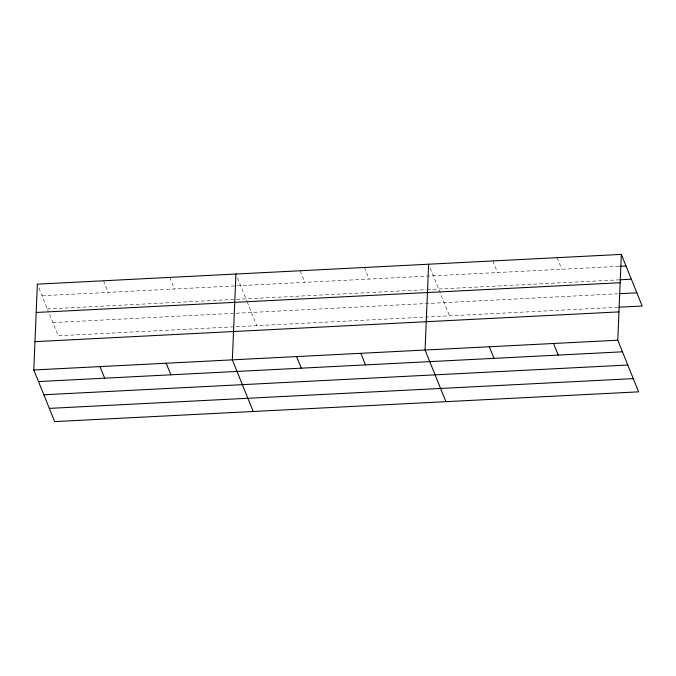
<?xml version="1.0" encoding="UTF-8"?>
<svg xmlns="http://www.w3.org/2000/svg" width="676" height="676" viewBox="0 0 676 676"><rect width="100%" height="100%" fill="white"/><g stroke="black" fill="none" stroke-linecap="round" stroke-linejoin="round"><path stroke-width="0.51" stroke-dasharray="3.38 2.54" d="M42.047 295.742L619.706 266.31M47.379 308.957L426.015 289.666M427.063 289.607L618.726 279.839M52.88 322.57L618.962 293.722M617.982 307.259L58.221 335.786L48.562 311.873M557.1 257.666L561.781 269.259M492.863 260.944L497.544 272.529M430.19 268.076L449.489 315.844M364.389 267.485L369.071 279.078M300.152 270.763L304.834 282.348M237.479 277.895L246.723 300.786M247.112 301.758L256.779 325.663M169.727 277.405L174.416 288.998M103.546 280.777L108.228 292.37M38.921 288.01L48.165 310.901"/><path stroke-width="1.01" d="M621.337 254.396L617.779 340.214L638.634 391.852L54.663 421.604L33.8 369.975L37.366 284.148L621.337 254.396L642.2 306.025L619.03 307.208M235.916 274.034L232.35 359.86L253.213 411.49M428.626 264.215L425.069 350.041L445.923 401.671M619.706 266.31L626.018 265.989M619.774 279.788L631.359 279.196M36.183 312.473L620.162 282.72M620.01 293.671L636.86 292.809M34.975 341.65L618.954 311.898M33.8 369.975L617.779 340.214M38.481 381.56L622.461 351.807M43.822 394.776L627.801 365.023M49.323 408.389L633.302 378.636M553.543 343.493L558.224 355.077M489.306 346.763L493.987 358.356M360.823 353.311L365.513 364.896M296.587 356.582L301.276 368.175M166.169 363.232L170.851 374.817M99.98 366.603L104.67 378.188"/></g></svg>
